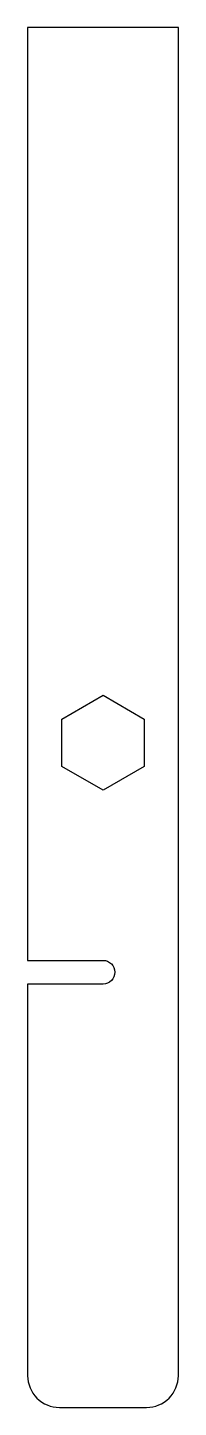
# Model space of a CAD drawing. Header units: millimetres. Extents: x 298 to 307.5, y -84 to 3.2.
import ezdxf

# ---------------------------------------------------------------- set-up
doc = ezdxf.new("R2010")
doc.units = ezdxf.units.MM
doc.layers.get('0').update_dxf_attribs({"linetype": 'CONTINUOUS'})

msp = doc.modelspace()

# ---------------------------------------------------------------- linework, layer by layer
msp.add_lwpolyline([(298, -55.75), (302.75, -55.75, -1), (302.75, -57.25), (298, -57.25), (298, -82, 0.414214), (300, -84), (305.5, -84, 0.414214), (307.5, -82), (307.5, 3.2), (298, 3.2)], format="xyb", close=True)
msp.add_lwpolyline([(305.35, -40.499), (305.35, -43.501), (302.75, -45.002), (300.15, -43.501), (300.15, -40.499), (302.75, -38.998)], close=True)

doc.saveas('drawing.dxf')
